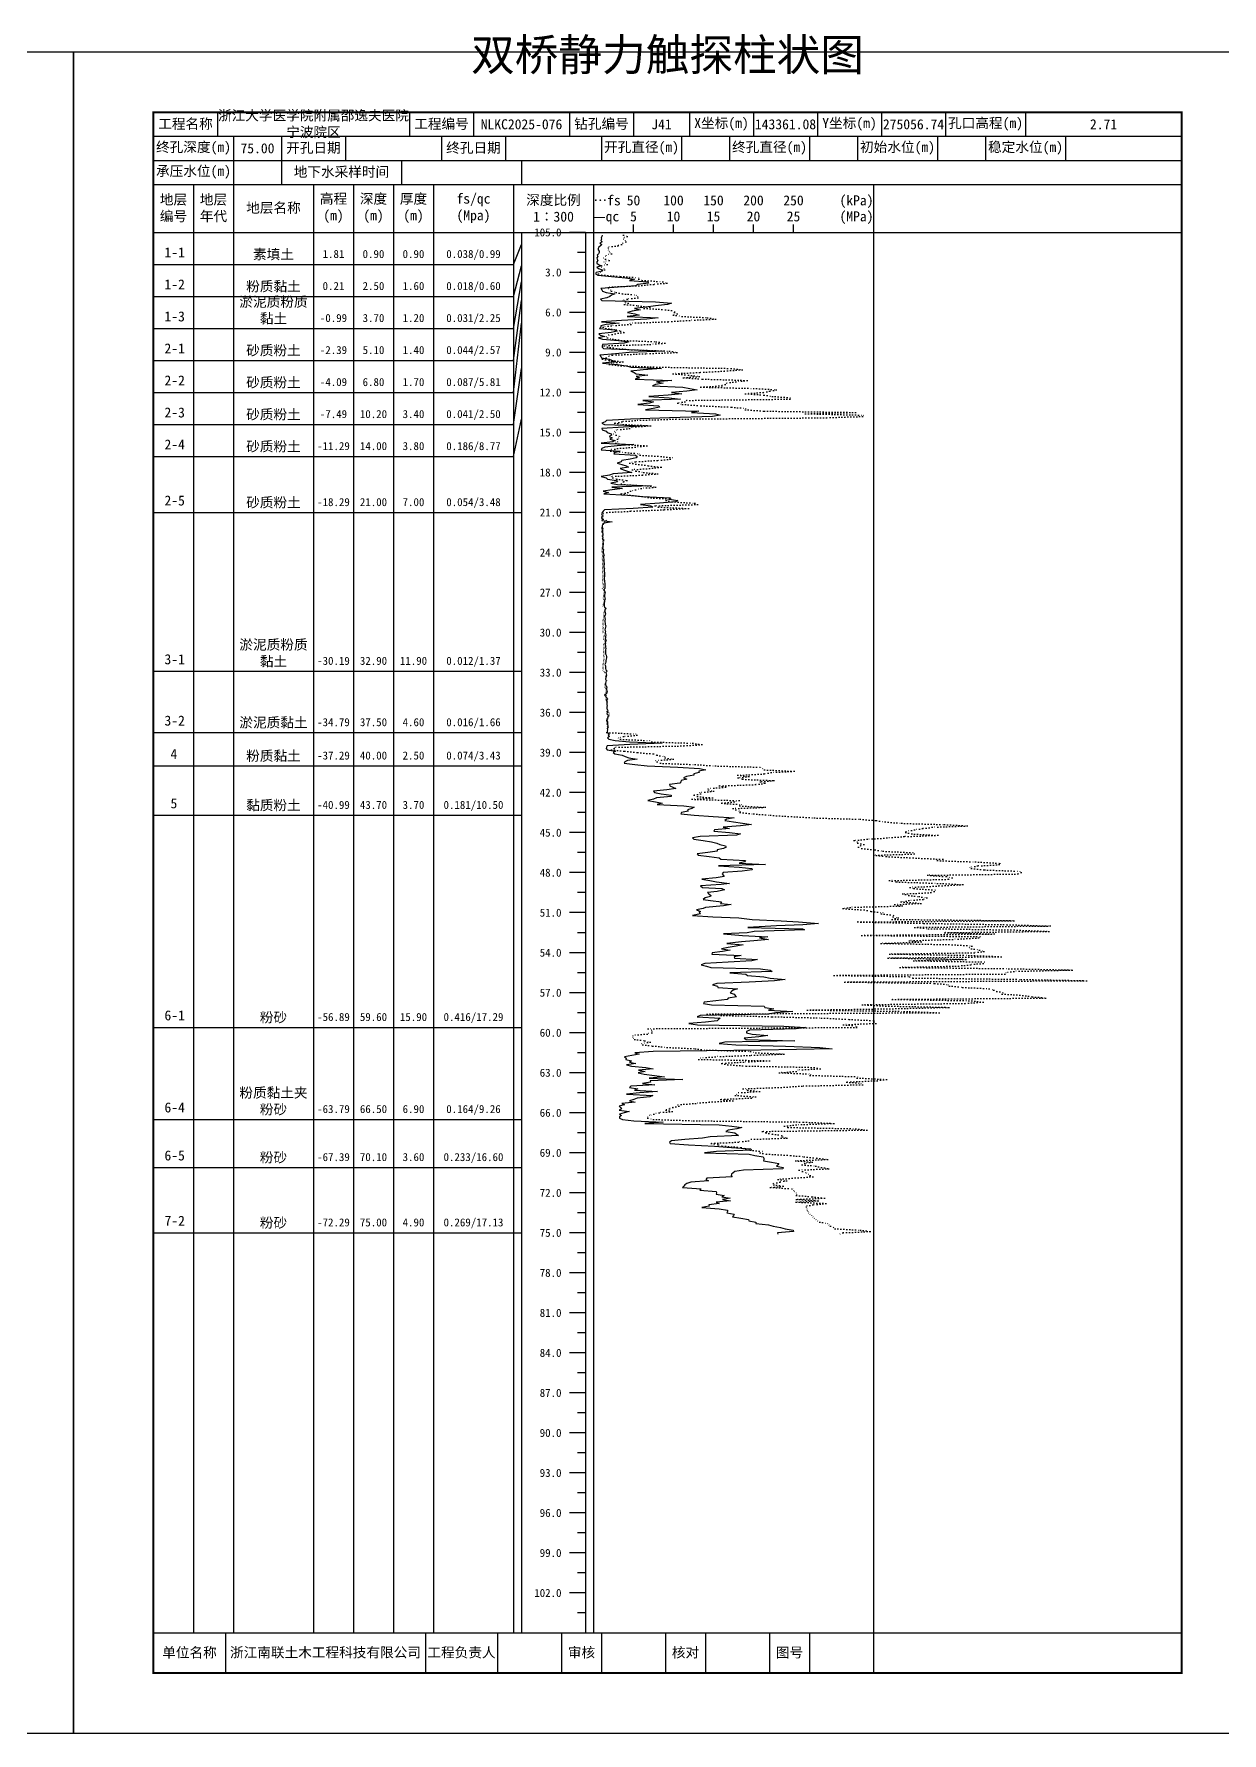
# Model space of a CAD drawing. Extents: x 297 to 65340, y 0 to 425.
# Drawn here: x 12167.1 to 12464.1, y 0 to 424.6 of the extents above; entities that cross this region are included whole.
import ezdxf
from ezdxf.enums import TextEntityAlignment as Align

# ---------------------------------------------------------------- set-up
doc = ezdxf.new("R2010")
doc.units = 0
doc.linetypes.add('DOT', pattern=[6.35, 0, -6.35])
doc.layers.add('FRAME', color=7, linetype='CONTINUOUS')
doc.layers.add('STRATUM', color=7, linetype='CONTINUOUS')
doc.styles.add('ST', font='')
doc.styles.get('ST').set_extended_font_data('SimSun')

msp = doc.modelspace()

# ---------------------------------------------------------------- linework, layer by layer
at = {"layer": 'FRAME', "color": 245, "linetype": 'Continuous'}
for points in [[(11880, 0), (12177, 0), (12177, 420), (11880, 420)], [(12177, 0), (12474, 0), (12474, 420), (12177, 420)]]:
    msp.add_lwpolyline(points, close=True, dxfattribs=at)
at = {"layer": 'FRAME', "linetype": 'Continuous', "const_width": 0.5}
msp.add_lwpolyline([(12197, 15), (12454, 15), (12454, 405), (12197, 405)], close=True, dxfattribs=at)
at = {"layer": 'FRAME', "color": 0, "linetype": 'Continuous'}
for points in [[(12213, 405), (12213, 399)], [(12261, 405), (12261, 399)], [(12277, 405), (12277, 399)], [(12301, 405), (12301, 399)], [(12317, 405), (12317, 399)], [(12331, 405), (12331, 399)], [(12347, 405), (12347, 399)], [(12363, 405), (12363, 399)], [(12379, 405), (12379, 399)], [(12395, 405), (12395, 399)], [(12415, 405), (12415, 399)], [(12454, 405), (12454, 399)], [(12197, 399), (12454, 399)], [(12217, 399), (12217, 393)], [(12229, 399), (12229, 393)], [(12245, 399), (12245, 393)], [(12269, 399), (12269, 393)], [(12285, 399), (12285, 393)], [(12309, 399), (12309, 393)], [(12329, 399), (12329, 393)], [(12341, 399), (12341, 393)], [(12361, 399), (12361, 393)], [(12373, 399), (12373, 393)], [(12393, 399), (12393, 393)], [(12405, 399), (12405, 393)], [(12425, 399), (12425, 393)], [(12454, 399), (12454, 393)], [(12197, 393), (12454, 393)], [(12217, 393), (12217, 387)], [(12229, 393), (12229, 387)], [(12259, 393), (12259, 387)], [(12289, 393), (12289, 387)], [(12197, 387), (12454, 387)], [(12207, 387), (12207, 25)], [(12217, 387), (12217, 25)], [(12237, 387), (12237, 25)], [(12247, 387), (12247, 25)], [(12257, 387), (12257, 25)], [(12267, 387), (12267, 25)], [(12287, 387), (12287, 25)], [(12307, 387), (12307, 25)], [(12377, 387), (12377, 25)], [(12197, 375), (12454, 375)], [(12289, 375), (12289, 25)], [(12305, 375), (12305, 25)], [(12317, 375), (12317, 377)], [(12327, 375), (12327, 377)], [(12337, 375), (12337, 377)], [(12347, 375), (12347, 377)], [(12357, 375), (12357, 377)], [(12197, 25), (12454, 25)], [(12215, 25), (12215, 15)], [(12265, 25), (12265, 15)], [(12283, 25), (12283, 15)], [(12299, 25), (12299, 15)], [(12309, 25), (12309, 15)], [(12325, 25), (12325, 15)], [(12335, 25), (12335, 15)], [(12351, 25), (12351, 15)], [(12361, 25), (12361, 15)], [(12377, 25), (12377, 15)]]:
    msp.add_lwpolyline(points, dxfattribs=at)
at = {"layer": 'STRATUM', "linetype": 'Continuous'}
for points in [[(12305, 375), (12301, 375)], [(12309.16, 374.33), (12309.08, 374), (12308.92, 373.67), (12309.04, 373.33), (12308.82, 373), (12309.14, 372.67), (12308.62, 372.33), (12309.12, 372), (12308.78, 371.67), (12308.36, 371.33), (12308.16, 371), (12308.2, 370.67), (12308.4, 370.33), (12308.4, 370), (12308.22, 369.67), (12307.9, 369.33), (12308.06, 369), (12307.8, 368.67), (12307.9, 368.33), (12308.06, 368), (12307.84, 367.67), (12307.82, 367.33), (12308.22, 367), (12308.98, 366.67), (12307.84, 366.33), (12308.26, 366), (12309.18, 365.67), (12309.16, 365.33), (12307.66, 365), (12307.52, 364.67), (12308.06, 364.33), (12311.54, 364), (12314.96, 363.67), (12317.28, 363.33), (12316, 363), (12320.56, 362.67), (12320.76, 362.33), (12318.06, 362), (12317.62, 361.67), (12313.18, 361.33), (12308.8, 361), (12309.08, 360.67), (12309.22, 360.33), (12310.14, 360), (12312.32, 359.67), (12311.54, 359.33), (12311.08, 359), (12310.32, 358.67), (12308.72, 358.33), (12309.06, 358), (12322.54, 357.67), (12326.5, 357.33), (12325.5, 357), (12322.5, 356.67), (12320.08, 356.33), (12317.26, 356), (12318.72, 355.67), (12316.7, 355.33), (12315.5, 355), (12317.3, 354.67), (12318.44, 354.33), (12315.44, 354), (12323.16, 353.67), (12320.36, 353.33), (12314.04, 353), (12308.96, 352.67), (12313.44, 352.33), (12310.2, 352), (12308.84, 351.67), (12308.8, 351.33), (12308.48, 351), (12312.24, 350.67), (12312.94, 350.33), (12311.4, 350), (12308.36, 349.67), (12308.66, 349.33), (12309.86, 349), (12308.28, 348.67), (12309.22, 348.33), (12313.28, 348), (12315.82, 347.67), (12314.68, 347.33), (12309.28, 347), (12309.18, 346.67), (12309.16, 346.33), (12309.46, 346), (12317.36, 345.67), (12324.76, 345.33), (12315.9, 345), (12312.52, 344.67), (12308.6, 344.33), (12308.82, 344), (12309.02, 343.67), (12310.88, 343.33), (12311.72, 343), (12312.62, 342.67), (12309.22, 342.33), (12312.96, 342), (12315.18, 341.67), (12316.38, 341.33), (12324.02, 341), (12319.38, 340.67), (12316.36, 340.33), (12317.2, 340), (12317.7, 339.67), (12320.56, 339.33), (12317.68, 339), (12318.54, 338.67), (12317.42, 338.33), (12326.62, 338), (12322.72, 337.67), (12324.42, 337.33), (12322.46, 337), (12321.74, 336.67), (12329.34, 336.33), (12331.08, 336), (12332.88, 335.67), (12330.32, 335.33), (12326.46, 335), (12329.06, 334.67), (12325.7, 334.33), (12320.84, 334), (12325.88, 333.67), (12328.78, 333.33), (12319.34, 333), (12322.02, 332.67), (12321.02, 332.33), (12318.12, 332), (12323.3, 331.67), (12323.54, 331.33), (12321.92, 331), (12319.98, 330.67), (12333.36, 330.33), (12331.46, 330), (12337.48, 329.67), (12338.64, 329.33), (12336.74, 329), (12326.02, 328.67), (12316.24, 328.33), (12310.26, 328), (12309.94, 327.67), (12309.08, 327.33), (12309.74, 327), (12320.08, 326.67), (12314.5, 326.33), (12309.12, 326), (12309.14, 325.67), (12310.14, 325.33), (12310.4, 325), (12311.4, 324.67), (12311.46, 324.33), (12310.92, 324), (12311.66, 323.67), (12311.08, 323.33), (12312.26, 323), (12311.84, 322.67), (12308.9, 322.33), (12317.12, 322), (12312.94, 321.67), (12309.82, 321.33), (12309.12, 321), (12308.92, 320.67), (12313.7, 320.33), (12312.36, 320), (12312.12, 319.67), (12317.48, 319.33), (12317.92, 319), (12317.7, 318.67), (12316.14, 318.33), (12314.1, 318), (12313.92, 317.67), (12312.92, 317.33), (12314.06, 317), (12315.18, 316.67), (12315.74, 316.33), (12313.64, 316), (12314.46, 315.67), (12315.54, 315.33), (12316.6, 315), (12311.94, 314.67), (12310.98, 314.33), (12308.94, 314), (12310.18, 313.67), (12310.46, 313.33), (12312.78, 313), (12312.96, 312.67), (12311.34, 312.33), (12312.96, 312), (12321.46, 311.67), (12311.58, 311.33), (12314.24, 311), (12311.64, 310.67), (12309.38, 310.33), (12310.74, 310), (12309.6, 309.67), (12315.48, 309.33), (12319.22, 309), (12326.26, 308.67), (12325.9, 308.33), (12328.1, 308), (12327.56, 307.67), (12323.5, 307.33), (12318.78, 307), (12321.34, 306.67), (12321.82, 306.33), (12316.92, 306), (12309.78, 305.67), (12309.4, 305.33), (12309.16, 305), (12309.02, 304.67), (12309.14, 304.33), (12309.08, 304), (12309.02, 303.67), (12309.16, 303.33), (12309.12, 303), (12311.66, 302.67), (12309.7, 302.33), (12309.28, 302), (12309.2, 301.67), (12309.14, 301.33), (12309.36, 301), (12309.28, 300.67), (12309.28, 300.33), (12309.28, 300), (12309.3, 299.67), (12309.3, 299.33), (12309.22, 299), (12309.32, 298.67), (12309.28, 298.33), (12309.4, 298), (12309.32, 297.67), (12309.38, 297.33), (12309.4, 297), (12309.36, 296.67), (12309.3, 296.33), (12309.28, 296), (12309.48, 295.67), (12309.44, 295.33), (12309.44, 295), (12309.5, 294.67), (12309.68, 294.33), (12309.52, 294), (12309.54, 293.67), (12309.58, 293.33), (12309.58, 293), (12309.6, 292.67), (12309.68, 292.33), (12309.66, 292), (12309.6, 291.67), (12309.62, 291.33), (12309.72, 291), (12309.68, 290.67), (12309.66, 290.33), (12309.72, 290), (12309.74, 289.67), (12309.78, 289.33), (12309.74, 289), (12309.68, 288.67), (12309.66, 288.33), (12309.76, 288), (12309.76, 287.67), (12309.84, 287.33), (12309.84, 287), (12309.84, 286.67), (12309.82, 286.33), (12309.86, 286), (12309.48, 285.67), (12309.72, 285.33), (12309.92, 285), (12309.84, 284.67), (12309.76, 284.33), (12309.76, 284), (12309.84, 283.67), (12309.92, 283.33), (12309.78, 283), (12309.76, 282.67), (12309.66, 282.33), (12309.68, 282), (12309.68, 281.67), (12309.72, 281.33), (12310.2, 281), (12309.82, 280.67), (12309.8, 280.33), (12309.94, 280), (12309.96, 279.67), (12309.94, 279.33), (12309.78, 279), (12309.86, 278.67), (12309.9, 278.33), (12309.86, 278), (12309.82, 277.67), (12309.92, 277.33), (12309.94, 277), (12310.08, 276.67), (12310, 276.33), (12309.94, 276), (12309.86, 275.67), (12309.96, 275.33), (12309.94, 275), (12310.04, 274.67), (12310.1, 274.33), (12310, 274), (12310.02, 273.67), (12309.92, 273.33), (12310.2, 273), (12309.9, 272.67), (12309.98, 272.33), (12309.92, 272), (12309.96, 271.67), (12310.02, 271.33), (12310.1, 271), (12309.96, 270.67), (12309.96, 270.33), (12310, 270), (12309.96, 269.67), (12310.18, 269.33), (12310.28, 269), (12310.24, 268.67), (12310.16, 268.33), (12310.1, 268), (12310.06, 267.67), (12310, 267.33), (12309.8, 267), (12309.98, 266.67), (12310.02, 266.33), (12310.04, 266), (12310.12, 265.67), (12310.44, 265.33), (12310.08, 265), (12310.16, 264.67), (12310.22, 264.33), (12310.14, 264), (12310.1, 263.67), (12310.02, 263.33), (12310.14, 263), (12310.06, 262.67), (12309.96, 262.33), (12310, 262), (12310.06, 261.67), (12310.34, 261.33), (12310.28, 261), (12310.24, 260.67), (12310.44, 260.33), (12310.32, 260), (12310.22, 259.67), (12309.78, 259.33), (12310.08, 259), (12310.28, 258.67), (12310.52, 258.33), (12310.26, 258), (12310.42, 257.67), (12310.32, 257.33), (12310.32, 257), (12310.38, 256.67), (12310.34, 256.33), (12310.3, 256), (12310.54, 255.67), (12310.6, 255.33), (12310.38, 255), (12310.32, 254.67), (12310.68, 254.33), (12310.58, 254), (12310.48, 253.67), (12310.34, 253.33), (12310.28, 253), (12310.46, 252.67), (12310.46, 252.33), (12310.48, 252), (12310.56, 251.67), (12310.58, 251.33), (12310.4, 251), (12310.48, 250.67), (12310.44, 250.33), (12310.46, 250), (12310.92, 249.67), (12310.7, 249.33), (12311.02, 249), (12310.48, 248.67), (12310.86, 248.33), (12312.44, 248), (12316, 247.67), (12324.16, 247.33), (12316.08, 247), (12310.42, 246.67), (12310.26, 246.33), (12310.14, 246), (12310.42, 245.67), (12312.54, 245.33), (12311.9, 245), (12312.36, 244.67), (12314.2, 244.33), (12314.94, 244), (12315.84, 243.67), (12317.88, 243.33), (12315.48, 243), (12314.84, 242.67), (12314.64, 242.33), (12317.3, 242), (12320.44, 241.67), (12328.08, 241.33), (12333.48, 241), (12335.1, 240.67), (12333.34, 240.33), (12333.38, 240), (12332.1, 239.67), (12332.1, 239.33), (12330.26, 239), (12329.5, 238.67), (12330.32, 238.33), (12328.9, 238), (12328.82, 237.67), (12328.58, 237.33), (12326.02, 237), (12326.12, 236.67), (12326.8, 236.33), (12327.62, 236), (12325.32, 235.67), (12321.96, 235.33), (12322.28, 235), (12323.88, 234.67), (12326.38, 234.33), (12326.42, 234), (12322.76, 233.67), (12322, 233.33), (12320.62, 233), (12322.5, 232.67), (12324.18, 232.33), (12322.88, 232), (12329.56, 231.67), (12332.18, 231.33), (12331.58, 231), (12330.54, 230.67), (12330.66, 230.33), (12329.02, 230), (12328.84, 229.67), (12332.18, 229.33), (12336.88, 229), (12342.2, 228.67), (12340.22, 228.33), (12339.8, 228), (12341.96, 227.67), (12344.22, 227.33), (12346.48, 227), (12343.78, 226.67), (12339.38, 226.33), (12341.04, 226), (12337.26, 225.67), (12337.08, 225.33), (12340.98, 225), (12343.76, 224.67), (12342.76, 224.33), (12333.64, 224), (12331.72, 223.67), (12332.1, 223.33), (12334.44, 223), (12336.5, 222.67), (12337.8, 222.33), (12338.62, 222), (12339.96, 221.67), (12340.2, 221.33), (12339.48, 221), (12337.92, 220.67), (12337.9, 220.33), (12335.62, 220), (12332.88, 219.67), (12333.2, 219.33), (12335.9, 219), (12338.44, 218.67), (12338.86, 218.33), (12344.98, 218), (12344.72, 217.67), (12343.38, 217.33), (12350, 217), (12338.24, 216.67), (12343.44, 216.33), (12346.62, 216), (12346.66, 215.67), (12344.16, 215.33), (12339.44, 215), (12339.14, 214.67), (12339.38, 214.33), (12339.64, 214), (12337.7, 213.67), (12334.12, 213.33), (12336.12, 213), (12337.76, 212.67), (12341.02, 212.33), (12338.88, 212), (12333.76, 211.67), (12334.24, 211.33), (12339.12, 211), (12339.76, 210.67), (12337.88, 210.33), (12335.52, 210), (12335.82, 209.67), (12336.32, 209.33), (12336.26, 209), (12334.92, 208.67), (12334.4, 208.33), (12336.26, 208), (12339.02, 207.67), (12338.74, 207.33), (12341.42, 207), (12339.54, 206.67), (12335, 206.33), (12334.4, 206), (12332.72, 205.67), (12333.72, 205.33), (12333.44, 205), (12333.76, 204.67), (12331.78, 204.33), (12336.84, 204), (12343.3, 203.67), (12346.7, 203.33), (12353.92, 203), (12358.28, 202.67), (12363.28, 202.33), (12359.36, 202), (12352.76, 201.67), (12345.56, 201.33), (12359.24, 201), (12359.76, 200.67), (12347.18, 200.33), (12345.42, 200), (12339.5, 199.67), (12344.22, 199.33), (12350.54, 199), (12348.48, 198.67), (12350.76, 198.33), (12347.06, 198), (12344, 197.67), (12340.36, 197.33), (12344.38, 197), (12342.66, 196.67), (12340.66, 196.33), (12339, 196), (12341.16, 195.67), (12339.28, 195.33), (12336.66, 195), (12336.6, 194.67), (12343.92, 194.33), (12342.18, 194), (12342.22, 193.67), (12347.96, 193.33), (12346.56, 193), (12340.64, 192.67), (12334.84, 192.33), (12333.94, 192), (12335.22, 191.67), (12336.3, 191.33), (12348.76, 191), (12351.2, 190.67), (12351.7, 190.33), (12341.08, 190), (12345.1, 189.67), (12345.5, 189.33), (12349.6, 189), (12351.16, 188.67), (12354.88, 188.33), (12352.24, 188), (12345.92, 187.67), (12337.8, 187.33), (12336.72, 187), (12337.98, 186.67), (12338.06, 186.33), (12342.98, 186), (12341.94, 185.67), (12341.54, 185.33), (12341.18, 185), (12342.16, 184.67), (12342.42, 184.33), (12342.78, 184), (12340.66, 183.67), (12340.38, 183.33), (12337.6, 183), (12334.66, 182.67), (12334.54, 182.33), (12336.52, 182), (12349.7, 181.67), (12349.86, 181.33), (12352.08, 181), (12350.72, 180.67), (12356.86, 180.33), (12352.6, 180), (12350.52, 179.67), (12333.66, 179.33), (12332.88, 179), (12338.7, 178.67), (12338.28, 178.33), (12337.9, 178), (12335, 177.67), (12330.84, 177.33), (12333, 177), (12354.54, 176.67), (12360.02, 176.33), (12357.64, 176), (12346, 175.67), (12345.24, 175.33), (12345.26, 175), (12346.66, 174.67), (12350.58, 174.33), (12348.3, 174), (12344.68, 173.67), (12345.18, 173.33), (12357.32, 173), (12339.82, 172.67), (12338.38, 172.33), (12342.56, 172), (12354.98, 171.67), (12363.6, 171.33), (12366.64, 171), (12348.82, 170.67), (12321.9, 170.33), (12317.3, 170), (12318.4, 169.67), (12316.6, 169.33), (12314.74, 169), (12315.16, 168.67), (12315.12, 168.33), (12316.5, 168), (12315.96, 167.67), (12317.62, 167.33), (12315.22, 167), (12316.48, 166.67), (12320.08, 166.33), (12321.92, 166), (12318.22, 165.67), (12319.88, 165.33), (12318.14, 165), (12319.7, 164.67), (12322.28, 164.33), (12324.78, 164), (12320.9, 163.67), (12329.36, 163.33), (12321.14, 163), (12321.26, 162.67), (12319.28, 162.33), (12322.36, 162), (12316.32, 161.67), (12315.96, 161.33), (12318.1, 161), (12317.24, 160.67), (12322.96, 160.33), (12318.46, 160), (12315.26, 159.67), (12321.8, 159.33), (12321.08, 159), (12317.9, 158.67), (12317.08, 158.33), (12316, 158), (12317.38, 157.67), (12314.06, 157.33), (12314.74, 157), (12313.4, 156.67), (12313.78, 156.33), (12314, 156), (12313.44, 155.67), (12315.9, 155.33), (12314.64, 155), (12313.54, 154.67), (12314.04, 154.33), (12313.52, 154), (12313.52, 153.67), (12314.28, 153.33), (12317.12, 153), (12324.38, 152.67), (12319.82, 152.33), (12338.38, 152), (12341.58, 151.67), (12344.12, 151.33), (12342.8, 151), (12340.7, 150.67), (12340.1, 150.33), (12342.34, 150), (12342.74, 149.67), (12343.24, 149.33), (12336.16, 149), (12334.22, 148.67), (12329.86, 148.33), (12326.54, 148), (12326.04, 147.67), (12326.14, 147.33), (12330.74, 147), (12337.22, 146.67), (12341.52, 146.33), (12346.36, 146), (12346.46, 145.67), (12337.76, 145.33), (12334.74, 145), (12345.92, 144.67), (12347.34, 144.33), (12349.44, 144), (12349.56, 143.67), (12349.54, 143.33), (12349.52, 143), (12351.46, 142.67), (12353.34, 142.33), (12353.06, 142), (12352.72, 141.67), (12354.44, 141.33), (12354.3, 141), (12344.54, 140.67), (12342.36, 140.33), (12341.94, 140), (12341.52, 139.67), (12341.38, 139.33), (12341.64, 139), (12335.36, 138.67), (12335.12, 138.33), (12335.72, 138), (12331.36, 137.67), (12330.36, 137.33), (12329.8, 137), (12329.6, 136.67), (12329.26, 136.33), (12333.9, 136), (12333.56, 135.67), (12337.68, 135.33), (12337.74, 135), (12337.66, 134.67), (12339.7, 134.33), (12339.12, 134), (12341.18, 133.67), (12339.24, 133.33), (12341.26, 133), (12337.64, 132.67), (12338.42, 132.33), (12335.82, 132), (12335.9, 131.67), (12334.12, 131.33), (12338.44, 131), (12340.54, 130.67), (12340.48, 130.33), (12340.34, 130), (12342.14, 129.67), (12342, 129.33), (12341.78, 129), (12343.82, 128.67), (12345.76, 128.33), (12345.82, 128), (12347.62, 127.67), (12347.58, 127.33), (12350.72, 127), (12351.88, 126.67), (12353.74, 126.33), (12354.94, 126), (12356.92, 125.67), (12356.96, 125.33), (12353.02, 125), (12353.06, 124.67)], [(12287, 367), (12289, 372)], [(12305, 370), (12303, 370)], [(12197, 367), (12207, 367)], [(12207, 367), (12217, 367)], [(12217, 367), (12237, 367)], [(12237, 367), (12247, 367)], [(12247, 367), (12257, 367)], [(12257, 367), (12267, 367)], [(12267, 367), (12287, 367)], [(12287, 359), (12289, 366.67)], [(12287, 351), (12289, 362.67)], [(12305, 365), (12301, 365)], [(12197, 359), (12207, 359)], [(12207, 359), (12217, 359)], [(12217, 359), (12237, 359)], [(12237, 359), (12247, 359)], [(12247, 359), (12257, 359)], [(12257, 359), (12267, 359)], [(12267, 359), (12287, 359)], [(12287, 343), (12289, 358)], [(12305, 360), (12303, 360)], [(12305, 355), (12301, 355)], [(12197, 351), (12207, 351)], [(12207, 351), (12217, 351)], [(12217, 351), (12237, 351)], [(12237, 351), (12247, 351)], [(12247, 351), (12257, 351)], [(12257, 351), (12267, 351)], [(12267, 351), (12287, 351)], [(12287, 335), (12289, 352.33)], [(12305, 350), (12303, 350)], [(12305, 345), (12301, 345)], [(12197, 343), (12207, 343)], [(12207, 343), (12217, 343)], [(12217, 343), (12237, 343)], [(12237, 343), (12247, 343)], [(12247, 343), (12257, 343)], [(12257, 343), (12267, 343)], [(12267, 343), (12287, 343)], [(12287, 327), (12289, 341)], [(12305, 340), (12303, 340)], [(12197, 335), (12207, 335)], [(12207, 335), (12217, 335)], [(12217, 335), (12237, 335)], [(12237, 335), (12247, 335)], [(12247, 335), (12257, 335)], [(12257, 335), (12267, 335)], [(12267, 335), (12287, 335)], [(12305, 335), (12301, 335)], [(12197, 327), (12207, 327)], [(12207, 327), (12217, 327)], [(12217, 327), (12237, 327)], [(12237, 327), (12247, 327)], [(12247, 327), (12257, 327)], [(12257, 327), (12267, 327)], [(12267, 327), (12287, 327)], [(12287, 319), (12289, 328.33)], [(12305, 330), (12303, 330)], [(12305, 325), (12301, 325)], [(12197, 319), (12207, 319)], [(12207, 319), (12217, 319)], [(12217, 319), (12237, 319)], [(12237, 319), (12247, 319)], [(12247, 319), (12257, 319)], [(12257, 319), (12267, 319)], [(12267, 319), (12287, 319)], [(12305, 320), (12303, 320)], [(12305, 315), (12301, 315)], [(12305, 310), (12303, 310)], [(12197, 305), (12207, 305)], [(12207, 305), (12217, 305)], [(12217, 305), (12237, 305)], [(12237, 305), (12247, 305)], [(12247, 305), (12257, 305)], [(12257, 305), (12267, 305)], [(12267, 305), (12287, 305)], [(12287, 305), (12289, 305)], [(12305, 305), (12301, 305)], [(12305, 300), (12303, 300)], [(12305, 295), (12301, 295)], [(12305, 290), (12303, 290)], [(12305, 285), (12301, 285)], [(12305, 280), (12303, 280)], [(12305, 275), (12301, 275)], [(12305, 270), (12303, 270)], [(12197, 265.33), (12207, 265.33)], [(12207, 265.33), (12217, 265.33)], [(12217, 265.33), (12237, 265.33)], [(12237, 265.33), (12247, 265.33)], [(12247, 265.33), (12257, 265.33)], [(12257, 265.33), (12267, 265.33)], [(12267, 265.33), (12287, 265.33)], [(12287, 265.33), (12289, 265.33)], [(12305, 265), (12301, 265)], [(12305, 260), (12303, 260)], [(12305, 255), (12301, 255)], [(12197, 250), (12207, 250)], [(12207, 250), (12217, 250)], [(12217, 250), (12237, 250)], [(12237, 250), (12247, 250)], [(12247, 250), (12257, 250)], [(12257, 250), (12267, 250)], [(12267, 250), (12287, 250)], [(12287, 250), (12289, 250)], [(12305, 250), (12303, 250)], [(12305, 245), (12301, 245)], [(12197, 241.67), (12207, 241.67)], [(12207, 241.67), (12217, 241.67)], [(12217, 241.67), (12237, 241.67)], [(12237, 241.67), (12247, 241.67)], [(12247, 241.67), (12257, 241.67)], [(12257, 241.67), (12267, 241.67)], [(12267, 241.67), (12287, 241.67)], [(12287, 241.67), (12289, 241.67)], [(12305, 240), (12303, 240)], [(12305, 235), (12301, 235)], [(12197, 229.33), (12207, 229.33)], [(12207, 229.33), (12217, 229.33)], [(12217, 229.33), (12237, 229.33)], [(12237, 229.33), (12247, 229.33)], [(12247, 229.33), (12257, 229.33)], [(12257, 229.33), (12267, 229.33)], [(12267, 229.33), (12287, 229.33)], [(12287, 229.33), (12289, 229.33)], [(12305, 230), (12303, 230)], [(12305, 225), (12301, 225)], [(12305, 220), (12303, 220)], [(12305, 215), (12301, 215)], [(12305, 210), (12303, 210)], [(12305, 205), (12301, 205)], [(12305, 200), (12303, 200)], [(12305, 195), (12301, 195)], [(12305, 190), (12303, 190)], [(12305, 185), (12301, 185)], [(12305, 180), (12303, 180)], [(12197, 176.33), (12207, 176.33)], [(12207, 176.33), (12217, 176.33)], [(12217, 176.33), (12237, 176.33)], [(12237, 176.33), (12247, 176.33)], [(12247, 176.33), (12257, 176.33)], [(12257, 176.33), (12267, 176.33)], [(12267, 176.33), (12287, 176.33)], [(12287, 176.33), (12289, 176.33)], [(12305, 175), (12301, 175)], [(12305, 170), (12303, 170)], [(12305, 165), (12301, 165)], [(12305, 160), (12303, 160)], [(12197, 153.33), (12207, 153.33)], [(12207, 153.33), (12217, 153.33)], [(12217, 153.33), (12237, 153.33)], [(12237, 153.33), (12247, 153.33)], [(12247, 153.33), (12257, 153.33)], [(12257, 153.33), (12267, 153.33)], [(12267, 153.33), (12287, 153.33)], [(12287, 153.33), (12289, 153.33)], [(12305, 155), (12301, 155)], [(12305, 150), (12303, 150)], [(12305, 145), (12301, 145)], [(12197, 141.33), (12207, 141.33)], [(12207, 141.33), (12217, 141.33)], [(12217, 141.33), (12237, 141.33)], [(12237, 141.33), (12247, 141.33)], [(12247, 141.33), (12257, 141.33)], [(12257, 141.33), (12267, 141.33)], [(12267, 141.33), (12287, 141.33)], [(12287, 141.33), (12289, 141.33)], [(12305, 140), (12303, 140)], [(12305, 135), (12301, 135)], [(12305, 130), (12303, 130)], [(12197, 125), (12207, 125)], [(12207, 125), (12217, 125)], [(12217, 125), (12237, 125)], [(12237, 125), (12247, 125)], [(12247, 125), (12257, 125)], [(12257, 125), (12267, 125)], [(12267, 125), (12287, 125)], [(12287, 125), (12289, 125)], [(12305, 125), (12301, 125)], [(12305, 120), (12303, 120)], [(12305, 115), (12301, 115)], [(12305, 110), (12303, 110)], [(12305, 105), (12301, 105)], [(12305, 100), (12303, 100)], [(12305, 95), (12301, 95)], [(12305, 90), (12303, 90)], [(12305, 85), (12301, 85)], [(12305, 80), (12303, 80)], [(12305, 75), (12301, 75)], [(12305, 70), (12303, 70)], [(12305, 65), (12301, 65)], [(12305, 60), (12303, 60)], [(12305, 55), (12301, 55)], [(12305, 50), (12303, 50)], [(12305, 45), (12301, 45)], [(12305, 40), (12303, 40)], [(12305, 35), (12301, 35)], [(12305, 30), (12303, 30)]]:
    msp.add_lwpolyline(points, dxfattribs=at)
at = {"layer": 'STRATUM', "linetype": 'DOT', "ltscale": 0.1}
msp.add_lwpolyline([(12314.54, 374.33), (12315.42, 374), (12314.6, 373.67), (12314.48, 373.33), (12314.9, 373), (12315.06, 372.67), (12314.32, 372.33), (12313.98, 372), (12313.12, 371.67), (12310.66, 371.33), (12310.66, 371), (12310.68, 370.67), (12310.94, 370.33), (12311.1, 370), (12311.48, 369.67), (12310.2, 369.33), (12310.04, 369), (12309.54, 368.67), (12310.02, 368.33), (12310.92, 368), (12309.58, 367.67), (12310.04, 367.33), (12310.44, 367), (12309.08, 366.67), (12309.02, 366.33), (12309.62, 366), (12309.78, 365.67), (12308.98, 365.33), (12308.72, 365), (12308.26, 364.67), (12309.1, 364.33), (12313.84, 364), (12318.22, 363.67), (12318.32, 363.33), (12319.2, 363), (12324.32, 362.67), (12325.3, 362.33), (12322, 362), (12318.32, 361.67), (12310.66, 361.33), (12310.64, 361), (12311.28, 360.67), (12311.54, 360.33), (12312.66, 360), (12314.24, 359.67), (12317.7, 359.33), (12318, 359), (12318.06, 358.67), (12315.38, 358.33), (12314.36, 358), (12315, 357.67), (12315.7, 357.33), (12314.78, 357), (12318.16, 356.67), (12321.06, 356.33), (12319.7, 356), (12325.04, 355.67), (12327.22, 355.33), (12327.22, 355), (12327.88, 354.67), (12326.98, 354.33), (12329.16, 354), (12335.52, 353.67), (12337.46, 353.33), (12330.98, 353), (12325.56, 352.67), (12316.12, 352.33), (12316.34, 352), (12311.38, 351.67), (12309.4, 351.33), (12310.08, 351), (12312.68, 350.67), (12313.76, 350.33), (12314.6, 350), (12312.38, 349.67), (12310.74, 349.33), (12310.18, 349), (12310.46, 348.67), (12311.8, 348.33), (12314.04, 348), (12322.7, 347.67), (12324.82, 347.33), (12321.2, 347), (12309.7, 346.67), (12310.46, 346.33), (12312.76, 346), (12316.56, 345.67), (12326.04, 345.33), (12327.8, 345), (12319.98, 344.67), (12311.7, 344.33), (12310.78, 344), (12310.2, 343.67), (12309.28, 343.33), (12310.88, 343), (12314.32, 342.67), (12311.6, 342.33), (12311, 342), (12313.94, 341.67), (12322.86, 341.33), (12341.42, 341), (12344.16, 340.67), (12339.68, 340.33), (12333.46, 340), (12326.92, 339.67), (12330.74, 339.33), (12333.4, 339), (12329.54, 338.67), (12334.32, 338.33), (12345.42, 338), (12342.6, 337.67), (12340.24, 337.33), (12339.9, 337), (12339.06, 336.67), (12333.84, 336.33), (12347.04, 336), (12352.7, 335.67), (12351.02, 335.33), (12349.42, 335), (12345.04, 334.67), (12349.66, 334.33), (12351.72, 334), (12356.16, 333.67), (12356.1, 333.33), (12330.26, 333), (12329.86, 332.67), (12328.12, 332.33), (12329.24, 332), (12333.9, 331.67), (12341.56, 331.33), (12345.02, 331), (12344.96, 330.67), (12349.74, 330.33), (12372.52, 330), (12360.02, 329.67), (12374.46, 329.33), (12374.26, 329), (12365.24, 328.67), (12327.6, 328.33), (12317.4, 328), (12314.06, 327.67), (12312.36, 327.33), (12314.42, 327), (12321.28, 326.67), (12316.5, 326.33), (12316.04, 326), (12312.74, 325.67), (12312.24, 325.33), (12312.52, 325), (12312, 324.67), (12312.64, 324.33), (12313.52, 324), (12313.3, 323.67), (12313.04, 323.33), (12312.32, 323), (12313.08, 322.67), (12312.62, 322.33), (12314.44, 322), (12320.32, 321.67), (12317.42, 321.33), (12313.02, 321), (12311.3, 320.67), (12311.32, 320.33), (12314.98, 320), (12318.36, 319.67), (12318.66, 319.33), (12323.88, 319), (12326.84, 318.67), (12326.2, 318.33), (12322.92, 318), (12317.4, 317.67), (12316.1, 317.33), (12318.34, 317), (12320.78, 316.67), (12323.9, 316.33), (12320.96, 316), (12316.76, 315.67), (12317.66, 315.33), (12319.56, 315), (12323.04, 314.67), (12319.16, 314.33), (12311.42, 314), (12311.86, 313.67), (12312.8, 313.33), (12315.3, 313), (12314.54, 312.67), (12313.88, 312.33), (12314, 312), (12320.58, 311.67), (12322.46, 311.33), (12318.94, 311), (12317.52, 310.67), (12316.28, 310.33), (12315.62, 310), (12313.94, 309.67), (12316.1, 309.33), (12319.18, 309), (12321.38, 308.67), (12326.32, 308.33), (12325.14, 308), (12326.7, 307.67), (12332.36, 307.33), (12333.04, 307), (12322.4, 306.67), (12323.28, 306.33), (12330.76, 306), (12324.54, 305.67), (12316.2, 305.33), (12310.3, 305), (12309.38, 304.67), (12309.3, 304.33), (12309.36, 304), (12309.28, 303.67), (12309.42, 303.33), (12310.3, 303), (12309.84, 302.67), (12309.48, 302.33), (12309.44, 302), (12309.18, 301.67), (12309.04, 301.33), (12309, 301), (12308.96, 300.67), (12309.02, 300.33), (12309.06, 300), (12309.24, 299.67), (12309.14, 299.33), (12309.16, 299), (12309.2, 298.67), (12309.48, 298.33), (12309.64, 298), (12309.36, 297.67), (12309.28, 297.33), (12309.28, 297), (12309.28, 296.67), (12309.2, 296.33), (12309.18, 296), (12309.08, 295.67), (12309.08, 295.33), (12309.16, 295), (12309.2, 294.67), (12309.28, 294.33), (12309.26, 294), (12309.2, 293.67), (12309.2, 293.33), (12309.28, 293), (12309.26, 292.67), (12309.22, 292.33), (12309.26, 292), (12309.26, 291.67), (12309.3, 291.33), (12309.22, 291), (12309.22, 290.67), (12309.22, 290.33), (12309.28, 290), (12309.32, 289.67), (12309.32, 289.33), (12309.32, 289), (12309.3, 288.67), (12309.26, 288.33), (12309.26, 288), (12309.28, 287.67), (12309.34, 287.33), (12309.4, 287), (12309.44, 286.67), (12309.48, 286.33), (12309.2, 286), (12309.64, 285.67), (12309.88, 285.33), (12309.7, 285), (12309.5, 284.67), (12309.46, 284.33), (12309.48, 284), (12309.42, 283.67), (12309.48, 283.33), (12309.72, 283), (12309.6, 282.67), (12309.56, 282.33), (12309.44, 282), (12309.34, 281.67), (12309.82, 281.33), (12310.06, 281), (12309.88, 280.67), (12309.72, 280.33), (12309.66, 280), (12309.52, 279.67), (12309.56, 279.33), (12309.58, 279), (12309.56, 278.67), (12309.42, 278.33), (12309.32, 278), (12309.32, 277.67), (12309.32, 277.33), (12309.34, 277), (12309.36, 276.67), (12309.42, 276.33), (12309.36, 276), (12309.36, 275.67), (12309.32, 275.33), (12309.3, 275), (12309.74, 274.67), (12309.68, 274.33), (12309.58, 274), (12309.46, 273.67), (12309.5, 273.33), (12309.84, 273), (12309.84, 272.67), (12309.66, 272.33), (12309.54, 272), (12309.58, 271.67), (12309.6, 271.33), (12309.62, 271), (12309.56, 270.67), (12309.48, 270.33), (12309.52, 270), (12309.56, 269.67), (12309.52, 269.33), (12309.6, 269), (12309.6, 268.67), (12309.6, 268.33), (12309.56, 268), (12309.48, 267.67), (12309.44, 267.33), (12309.36, 267), (12309.3, 266.67), (12309.3, 266.33), (12309.34, 266), (12309.36, 265.67), (12309.56, 265.33), (12309.76, 265), (12310.22, 264.67), (12310.1, 264.33), (12310.06, 264), (12309.96, 263.67), (12310, 263.33), (12310.26, 263), (12310.12, 262.67), (12309.92, 262.33), (12309.8, 262), (12309.8, 261.67), (12309.82, 261.33), (12310, 261), (12310.06, 260.67), (12310.14, 260.33), (12310.18, 260), (12309.8, 259.67), (12310.2, 259.33), (12310.14, 259), (12310.06, 258.67), (12310.08, 258.33), (12310.16, 258), (12310.22, 257.67), (12310.3, 257.33), (12310.32, 257), (12310.32, 256.67), (12310.36, 256.33), (12310.34, 256), (12310.46, 255.67), (12310.26, 255.33), (12310.72, 255), (12310.94, 254.67), (12310.92, 254.33), (12310.74, 254), (12310.68, 253.67), (12310.58, 253.33), (12310.44, 253), (12310.28, 252.67), (12310.3, 252.33), (12310.3, 252), (12310.42, 251.67), (12310.7, 251.33), (12310.54, 251), (12310.5, 250.67), (12310.42, 250.33), (12310.36, 250), (12317.46, 249.67), (12317.86, 249.33), (12314.48, 249), (12313.14, 248.67), (12313.74, 248.33), (12321, 248), (12321.6, 247.67), (12331.82, 247.33), (12334.12, 247), (12329.58, 246.67), (12312.34, 246.33), (12312.18, 246), (12311.52, 245.67), (12314.86, 245.33), (12318.12, 245), (12322, 244.67), (12322.88, 244.33), (12324.74, 244), (12324.92, 243.67), (12326.92, 243.33), (12322.54, 243), (12322.94, 242.67), (12323.72, 242.33), (12332.4, 242), (12337.46, 241.67), (12348.72, 241.33), (12349.26, 241), (12349.74, 240.67), (12357.16, 240.33), (12351.38, 240), (12349.62, 239.67), (12343.12, 239.33), (12345.82, 239), (12343.2, 238.67), (12344.36, 238.33), (12352.06, 238), (12348.72, 237.67), (12349.84, 237.33), (12347.46, 237), (12338.48, 236.67), (12339.98, 236.33), (12335.6, 236), (12335.74, 235.67), (12337.02, 235.33), (12333.46, 235), (12333.72, 234.67), (12332.18, 234.33), (12332.98, 234), (12336.72, 233.67), (12331.64, 233.33), (12343.38, 233), (12342.14, 232.67), (12339.06, 232.33), (12343.98, 232), (12343.58, 231.67), (12349.9, 231.33), (12341.94, 231), (12342.62, 230.67), (12343.6, 230.33), (12343.68, 230), (12347.06, 229.67), (12351.28, 229.33), (12356.48, 229), (12362.22, 228.67), (12373.7, 228.33), (12377.78, 228), (12379.94, 227.67), (12384.04, 227.33), (12394.78, 227), (12400.42, 226.67), (12391.64, 226.33), (12389.22, 226), (12387.22, 225.67), (12385.1, 225.33), (12385.04, 225), (12386.54, 224.67), (12393.04, 224.33), (12384.62, 224), (12380.3, 223.67), (12375.4, 223.33), (12372.2, 223), (12372.9, 222.67), (12373.1, 222.33), (12374.56, 222), (12373.72, 221.67), (12373.22, 221.33), (12374.1, 221), (12377.44, 220.67), (12379.44, 220.33), (12386.82, 220), (12387.14, 219.67), (12377.04, 219.33), (12380.22, 219), (12386.9, 218.67), (12394.36, 218.33), (12392.98, 218), (12402.48, 217.67), (12408.6, 217.33), (12408.44, 217), (12403.02, 216.67), (12401.08, 216.33), (12401.52, 216), (12404.8, 215.67), (12413.54, 215.33), (12413.94, 215), (12413.1, 214.67), (12390.58, 214.33), (12395.22, 214), (12396.64, 213.67), (12395.64, 213.33), (12380.96, 213), (12382.8, 212.67), (12392.98, 212.33), (12399.34, 212), (12393.36, 211.67), (12386.14, 211.33), (12387.16, 211), (12392.52, 210.67), (12392.16, 210.33), (12391.36, 210), (12384.3, 209.67), (12385.82, 209.33), (12388.38, 209), (12390.34, 208.67), (12389.34, 208.33), (12385.86, 208), (12383.94, 207.67), (12388.86, 207.33), (12382.32, 207), (12384.18, 206.67), (12371.18, 206.33), (12369.44, 206), (12374.68, 205.67), (12376.52, 205.33), (12379.38, 205), (12378.96, 204.67), (12381.98, 204.33), (12381.94, 204), (12383.16, 203.67), (12381.64, 203.33), (12412.1, 203), (12373.12, 202.67), (12389.68, 202.33), (12410.42, 202), (12421.12, 201.67), (12387.3, 201.33), (12390.74, 201), (12412.2, 200.67), (12420.84, 200.33), (12394.84, 200), (12407.16, 199.67), (12374.12, 199.33), (12403.74, 199), (12403.28, 198.67), (12396.72, 198.33), (12386, 198), (12388.92, 197.67), (12378.94, 197.33), (12396.64, 197), (12401.62, 196.67), (12400.92, 196.33), (12401.46, 196), (12403.52, 195.67), (12404.62, 195.33), (12402.16, 195), (12381.04, 194.67), (12400.8, 194.33), (12408.92, 194), (12380.7, 193.67), (12400.1, 193.33), (12387.04, 193), (12404.84, 192.67), (12404.4, 192.33), (12401.24, 192), (12398.26, 191.67), (12383.68, 191.33), (12410.86, 191), (12426.66, 190.67), (12412.08, 190.33), (12410.14, 190), (12409.8, 189.67), (12367.2, 189.33), (12386, 189), (12386.92, 188.67), (12413.92, 188.33), (12430.26, 188), (12369.84, 187.67), (12392.36, 187.33), (12395.68, 187), (12395.96, 186.67), (12399.32, 186.33), (12405.92, 186), (12407.08, 185.67), (12407.82, 185.33), (12409.44, 185), (12409.18, 184.67), (12414.32, 184.33), (12416.78, 184), (12420.02, 183.67), (12381.74, 183.33), (12400.84, 183), (12404.4, 182.67), (12399.82, 182.33), (12374.22, 182), (12380.1, 181.67), (12395.82, 181.33), (12381.82, 181), (12360.48, 180.67), (12384.64, 180.33), (12393.4, 180), (12335.42, 179.67), (12338.88, 179.33), (12351.76, 179), (12364.02, 178.67), (12370.96, 178.33), (12377.18, 178), (12377.14, 177.67), (12377.54, 177.33), (12369.48, 177), (12372.74, 176.67), (12372.78, 176.33), (12320.7, 176), (12321.54, 175.67), (12321.58, 175.33), (12321.56, 175), (12320.4, 174.67), (12316.9, 174.33), (12316.76, 174), (12316.9, 173.67), (12317.3, 173.33), (12319.86, 173), (12321.2, 172.67), (12319.04, 172.33), (12319.32, 172), (12321.84, 171.67), (12325.42, 171.33), (12332.46, 171), (12335.34, 170.67), (12346.28, 170.33), (12347.62, 170), (12354.62, 169.67), (12346.1, 169.33), (12337.38, 169), (12333.84, 168.67), (12333.32, 168.33), (12350.98, 168), (12344.5, 167.67), (12339.1, 167.33), (12340.62, 167), (12345.24, 166.67), (12362.16, 166.33), (12363.66, 166), (12358.2, 165.67), (12357.66, 165.33), (12353.5, 165), (12361.22, 164.67), (12361.2, 164.33), (12372.98, 164), (12372.9, 163.67), (12380.24, 163.33), (12377.94, 163), (12370.36, 162.67), (12373.84, 162.33), (12374.24, 162), (12359.08, 161.67), (12353.88, 161.33), (12344.44, 161), (12345.62, 160.67), (12348.48, 160.33), (12343.22, 160), (12342.82, 159.67), (12342.46, 159.33), (12347.46, 159), (12346.44, 158.67), (12338.86, 158.33), (12341.84, 158), (12335.9, 157.67), (12332.54, 157.33), (12327.98, 157), (12328.34, 156.67), (12326.86, 156.33), (12325.98, 156), (12325.16, 155.67), (12326.7, 155.33), (12323.38, 155), (12322.1, 154.67), (12321, 154.33), (12320.48, 154), (12320.62, 153.67), (12321.98, 153.33), (12332.06, 153), (12359.5, 152.67), (12367.04, 152.33), (12357.68, 152), (12354.74, 151.67), (12355.7, 151.33), (12372.58, 151), (12375.3, 150.67), (12349.22, 150.33), (12350.14, 150), (12351.74, 149.67), (12354.08, 149.33), (12354.24, 149), (12355.36, 148.67), (12346.4, 148.33), (12345.78, 148), (12343.18, 147.67), (12336.46, 147.33), (12338.26, 147), (12339.26, 146.67), (12343.94, 146.33), (12345.08, 146), (12346.22, 145.67), (12349.28, 145.33), (12348.64, 145), (12350.24, 144.67), (12356.32, 144.33), (12359.7, 144), (12362.86, 143.67), (12365.48, 143.33), (12357.54, 143), (12361.68, 142.67), (12359.84, 142.33), (12359.16, 142), (12362.54, 141.67), (12364, 141.33), (12365.78, 141), (12358.44, 140.67), (12359.28, 140.33), (12360.24, 140), (12360.66, 139.67), (12361.14, 139.33), (12361.84, 139), (12356.64, 138.67), (12353.2, 138.33), (12355.28, 138), (12353.54, 137.67), (12351.86, 137.33), (12352.04, 137), (12354.42, 136.67), (12351.26, 136.33), (12356.78, 136), (12356.98, 135.67), (12357.16, 135.33), (12357.64, 135), (12357.78, 134.67), (12357.76, 134.33), (12361.72, 134), (12364.74, 133.67), (12357.78, 133.33), (12363.2, 133), (12357.7, 132.67), (12365.1, 132.33), (12361.82, 132), (12360.18, 131.67), (12360.14, 131.33), (12360.3, 131), (12360.42, 130.67), (12360.54, 130.33), (12360.78, 130), (12361.08, 129.67), (12361.46, 129.33), (12361.82, 129), (12362.18, 128.67), (12362.62, 128.33), (12363, 128), (12363.54, 127.67), (12365.48, 127.33), (12365.82, 127), (12366.24, 126.67), (12367.02, 126.33), (12367.38, 126), (12373.72, 125.67), (12376.16, 125.33), (12369.32, 125), (12368.52, 124.67)], dxfattribs=at)

# ---------------------------------------------------------------- texts
at = {"layer": 'FRAME', "style": 'ST'}
msp.add_text('双桥静力触探柱状图', height=8, dxfattribs=at).set_placement((12325.5, 413), align=Align.BOTTOM_CENTER)
for s, p in [('…fs', (12307, 383)), ('—qc', (12307, 379))]:
    msp.add_text(s, height=2.5, dxfattribs=at).set_placement(p, align=Align.MIDDLE_LEFT)
for s, p in [('50', (12317, 383)), ('100', (12327, 383)), ('150', (12337, 383)), ('200', (12347, 383)), ('250', (12357, 383)), ('5', (12317, 379)), ('10', (12327, 379)), ('15', (12337, 379)), ('20', (12347, 379)), ('25', (12357, 379))]:
    msp.add_text(s, height=2.5, dxfattribs=at).set_placement(p, align=Align.MIDDLE_CENTER)
for s, p in [('(kPa)', (12377, 383)), ('(MPa)', (12377, 379))]:
    msp.add_text(s, height=2.5, dxfattribs=at).set_placement(p, align=Align.MIDDLE_RIGHT)
at = {"layer": 'FRAME', "char_height": 2.5, "attachment_point": 5, "style": 'ST'}
for s, insert, width in [('工程名称', (12205, 402), 16), ('浙江大学医学院附属邵逸夫医院宁波院区', (12237, 402), 48), ('工程编号', (12269, 402), 16), ('钻孔编号', (12309, 402), 16), ('X坐标(m)', (12339, 402), 16), ('Y坐标(m)', (12371, 402), 16), ('孔口高程(m)', (12405, 402), 20), ('NLKC2025-076', (12289, 402), 24), ('J41', (12324, 402), 14), ('143361.08', (12355, 402), 16), ('275056.74', (12387, 402), 16), ('2.71', (12434.5, 402), 39), ('终孔深度(m)', (12207, 396), 20), ('75.00', (12223, 396), 12), ('开孔日期', (12237, 396), 16), ('终孔日期', (12277, 396), 16), ('开孔直径(m)', (12319, 396), 20), ('终孔直径(m)', (12351, 396), 20), ('初始水位(m)', (12383, 396), 20), ('稳定水位(m)', (12415, 396), 20), ('承压水位(m)', (12207, 390), 20), ('地下水采样时间', (12244, 390), 30), ('地层编号', (12202, 381), 10), ('地层年代', (12212, 381), 10), ('地层名称', (12227, 381), 20), ('高程\\P(m)', (12242, 381), 10), ('深度\\P(m)', (12252, 381), 10), ('厚度\\P(m)', (12262, 381), 10), ('fs/qc\\P(Mpa)', (12277, 381), 20), ('深度比例\\P1∶300', (12297, 381), 20), ('单位名称', (12206, 20), 18), ('浙江南联土木工程科技有限公司', (12240, 20), 50), ('工程负责人', (12274, 20), 18), ('审核', (12304, 20), 10), ('核对', (12330, 20), 10), ('图号', (12356, 20), 10)]:
    msp.add_mtext(s, dxfattribs=dict(at, insert=insert, width=width))
at = {"layer": 'STRATUM', "style": 'ST'}
for s, p in [('105.0', (12299, 375)), ('3.0', (12299, 365)), ('6.0', (12299, 355)), ('9.0', (12299, 345)), ('12.0', (12299, 335)), ('15.0', (12299, 325)), ('18.0', (12299, 315)), ('21.0', (12299, 305)), ('24.0', (12299, 295)), ('27.0', (12299, 285)), ('30.0', (12299, 275)), ('33.0', (12299, 265)), ('36.0', (12299, 255)), ('39.0', (12299, 245)), ('42.0', (12299, 235)), ('45.0', (12299, 225)), ('48.0', (12299, 215)), ('51.0', (12299, 205)), ('54.0', (12299, 195)), ('57.0', (12299, 185)), ('60.0', (12299, 175)), ('63.0', (12299, 165)), ('66.0', (12299, 155)), ('69.0', (12299, 145)), ('72.0', (12299, 135)), ('75.0', (12299, 125)), ('78.0', (12299, 115)), ('81.0', (12299, 105)), ('84.0', (12299, 95)), ('87.0', (12299, 85)), ('90.0', (12299, 75)), ('93.0', (12299, 65)), ('96.0', (12299, 55)), ('99.0', (12299, 45)), ('102.0', (12299, 35))]:
    msp.add_text(s, height=2, dxfattribs=at).set_placement(p, align=Align.MIDDLE_RIGHT)
for s, p in [('1-1', (12199.75, 370)), ('1-2', (12199.75, 362)), ('1-3', (12199.75, 354)), ('2-1', (12199.75, 346)), ('2-2', (12199.75, 338)), ('2-3', (12199.75, 330)), ('2-4', (12199.75, 322)), ('2-5', (12199.75, 308)), ('3-1', (12199.75, 268.33)), ('3-2', (12199.75, 253)), ('4', (12201.25, 244.67)), ('5', (12201.25, 232.33)), ('6-1', (12199.75, 179.33)), ('6-4', (12199.75, 156.33)), ('6-5', (12199.75, 144.33)), ('7-2', (12199.75, 128))]:
    msp.add_text(s, height=2.5, dxfattribs=at).set_placement(p, align=Align.MIDDLE_LEFT)
for s, p in [('1.81', (12242, 368)), ('0.90', (12252, 368)), ('0.90', (12262, 368)), ('0.038/0.99', (12277, 368)), ('0.21', (12242, 360)), ('2.50', (12252, 360)), ('1.60', (12262, 360)), ('0.018/0.60', (12277, 360)), ('-0.99', (12242, 352)), ('3.70', (12252, 352)), ('1.20', (12262, 352)), ('0.031/2.25', (12277, 352)), ('-2.39', (12242, 344)), ('5.10', (12252, 344)), ('1.40', (12262, 344)), ('0.044/2.57', (12277, 344)), ('-4.09', (12242, 336)), ('6.80', (12252, 336)), ('1.70', (12262, 336)), ('0.087/5.81', (12277, 336)), ('-7.49', (12242, 328)), ('10.20', (12252, 328)), ('3.40', (12262, 328)), ('0.041/2.50', (12277, 328)), ('0.186/8.77', (12277, 320)), ('-11.29', (12242, 320)), ('14.00', (12252, 320)), ('3.80', (12262, 320)), ('-18.29', (12242, 306)), ('21.00', (12252, 306)), ('7.00', (12262, 306)), ('0.054/3.48', (12277, 306)), ('-30.19', (12242, 266.33)), ('32.90', (12252, 266.33)), ('11.90', (12262, 266.33)), ('0.012/1.37', (12277, 266.33)), ('-34.79', (12242, 251)), ('37.50', (12252, 251)), ('4.60', (12262, 251)), ('0.016/1.66', (12277, 251)), ('-37.29', (12242, 242.67)), ('40.00', (12252, 242.67)), ('2.50', (12262, 242.67)), ('0.074/3.43', (12277, 242.67)), ('-40.99', (12242, 230.33)), ('43.70', (12252, 230.33)), ('3.70', (12262, 230.33)), ('0.181/10.50', (12277, 230.33)), ('-56.89', (12242, 177.33)), ('59.60', (12252, 177.33)), ('15.90', (12262, 177.33)), ('0.416/17.29', (12277, 177.33)), ('0.164/9.26', (12277, 154.33)), ('-63.79', (12242, 154.33)), ('66.50', (12252, 154.33)), ('6.90', (12262, 154.33)), ('-67.39', (12242, 142.33)), ('70.10', (12252, 142.33)), ('3.60', (12262, 142.33)), ('0.233/16.60', (12277, 142.33)), ('-72.29', (12242, 126)), ('75.00', (12252, 126)), ('4.90', (12262, 126)), ('0.269/17.13', (12277, 126))]:
    msp.add_text(s, height=2, dxfattribs=at).set_placement(p, align=Align.BOTTOM_CENTER)
at = {"layer": 'STRATUM', "char_height": 2.5, "width": 20, "attachment_point": 8, "style": 'ST'}
for s, insert in [('素填土', (12227, 368)), ('粉质黏土', (12227, 360)), ('淤泥质粉质黏土', (12227, 352)), ('砂质粉土', (12227, 344)), ('砂质粉土', (12227, 336)), ('砂质粉土', (12227, 328)), ('砂质粉土', (12227, 320)), ('砂质粉土', (12227, 306)), ('淤泥质粉质黏土', (12227, 266.33)), ('淤泥质黏土', (12227, 251)), ('粉质黏土', (12227, 242.67)), ('黏质粉土', (12227, 230.33)), ('粉砂', (12227, 177.33)), ('粉质黏土夹粉砂', (12227, 154.33)), ('粉砂', (12227, 142.33)), ('粉砂', (12227, 126))]:
    msp.add_mtext(s, dxfattribs=dict(at, insert=insert))

doc.saveas('drawing.dxf')
